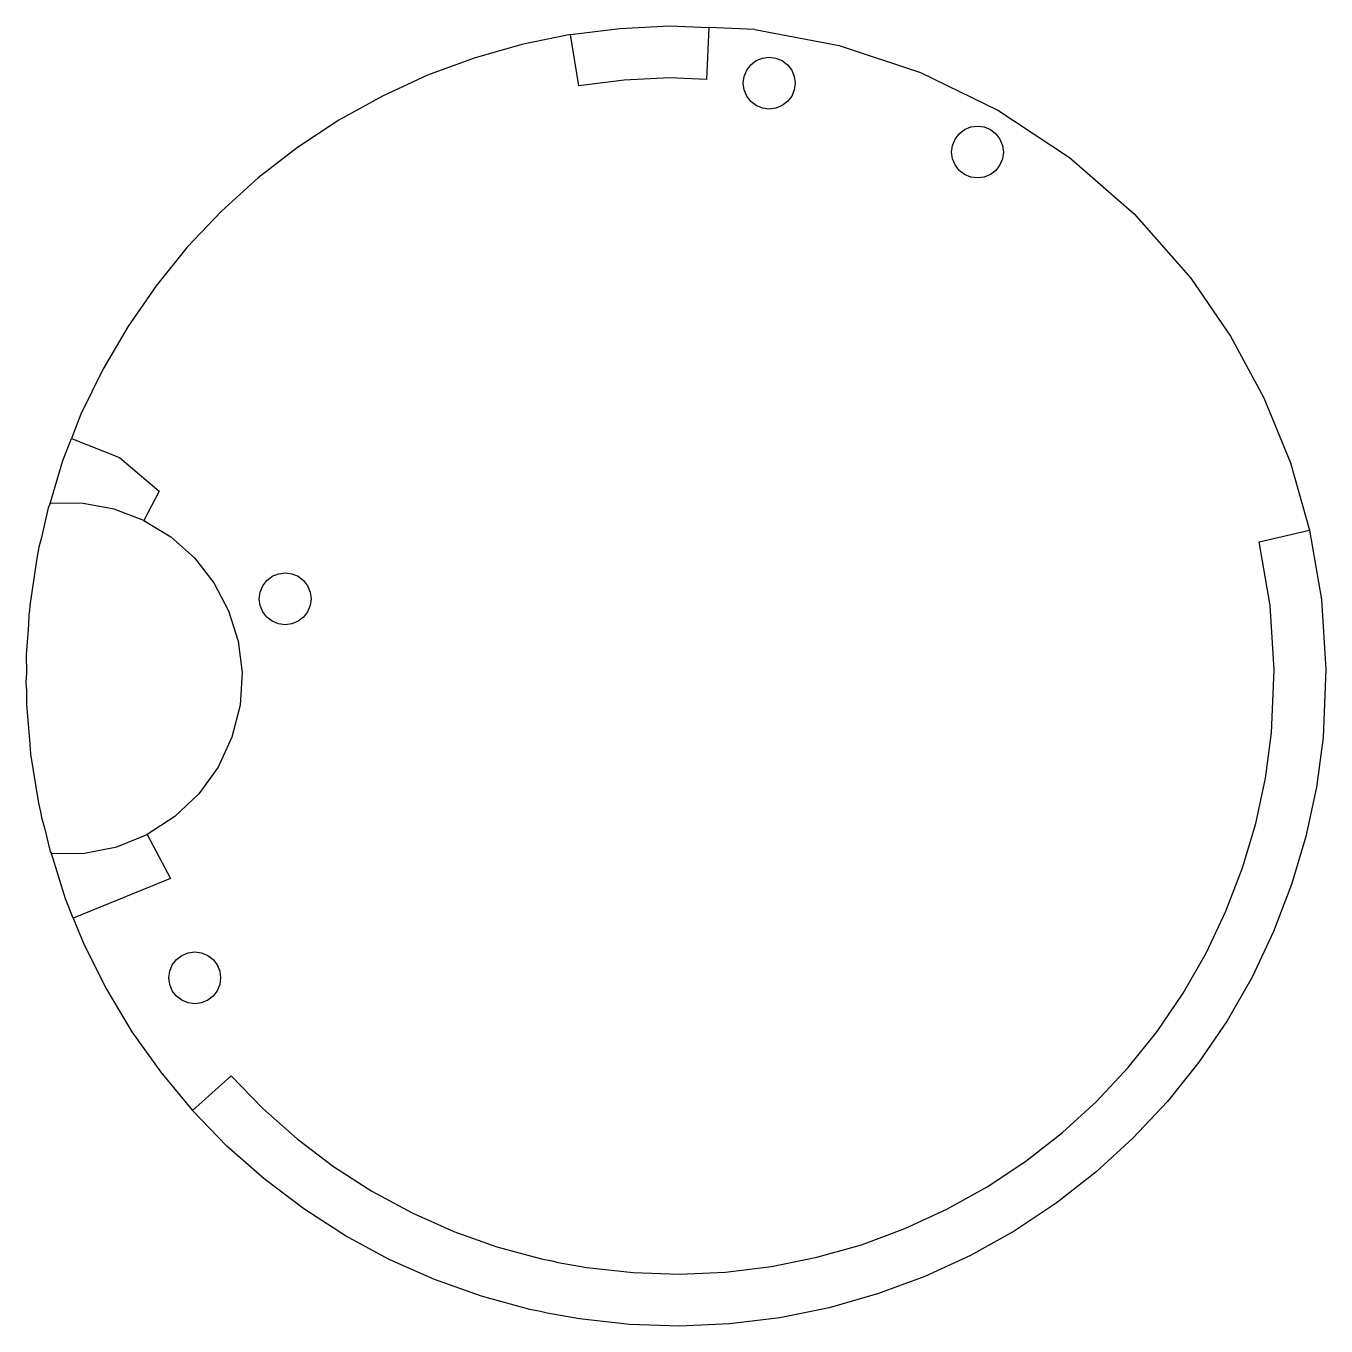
# Model space of a CAD drawing. Header units: metres. Extents: x -12.7 to 12.4, y -12.6 to 12.5.
import ezdxf

# ---------------------------------------------------------------- set-up
doc = ezdxf.new("R2010")
doc.units = ezdxf.units.M

msp = doc.modelspace()

# ---------------------------------------------------------------- linework, layer by layer
at = {"layer": 'Layer0'}
for p, q in [((-2.215, 12.307), (-3.154, 12.116)), ((1.342, 12.406), (0.451, 12.442)), ((1.342, 12.406), (2.969, 12.095)), ((-3.154, 12.116), (-4.076, 11.853)), ((2.969, 12.095), (4.54, 11.573)), ((-4.076, 11.853), (-4.974, 11.521)), ((4.54, 11.573), (6.029, 10.849)), ((-4.974, 11.521), (-5.845, 11.121)), ((-5.845, 11.121), (-6.683, 10.656)), ((6.029, 10.849), (7.41, 9.935)), ((-6.683, 10.656), (-7.483, 10.128)), ((-7.483, 10.128), (-8.24, 9.541)), ((7.41, 9.935), (8.659, 8.848)), ((-8.24, 9.541), (-8.95, 8.897)), ((-8.95, 8.897), (-9.609, 8.202)), ((8.659, 8.848), (9.754, 7.605)), ((-9.609, 8.202), (-10.213, 7.458)), ((9.754, 7.605), (10.521, 6.49)), ((-10.213, 7.458), (-10.758, 6.67)), ((-10.758, 6.67), (-11.242, 5.843)), ((10.521, 6.49), (11.163, 5.298)), ((-11.242, 5.843), (-11.661, 4.981)), ((11.163, 5.298), (11.674, 4.044)), ((-11.661, 4.981), (-11.845, 4.515)), ((11.674, 4.044), (12.046, 2.743)), ((-12.296, 3.174), (-12.426, 2.603)), ((-12.257, 3.259), (-12.296, 3.174)), ((-10.449, 2.931), (-9.928, 2.613)), ((-12.426, 2.603), (-12.474, 2.414)), ((-9.928, 2.613), (-9.472, 2.208)), ((-12.485, 2.342), (-12.508, 2.24)), ((-12.474, 2.414), (-12.485, 2.342)), ((-12.508, 2.24), (-12.649, 1.292)), ((-9.472, 2.208), (-9.096, 1.728)), ((-9.096, 1.728), (-8.812, 1.188)), ((-12.649, 1.292), (-12.656, 1.187)), ((-12.667, 1.115), (-12.675, 0.92)), ((-12.656, 1.187), (-12.667, 1.115)), ((-8.812, 1.188), (-8.63, 0.605)), ((-12.675, 0.92), (-12.716, 0.336)), ((-8.63, 0.605), (-8.554, 0)), ((-12.716, 0.336), (-12.714, -0.009)), ((-8.554, 0), (-8.592, -0.634)), ((-12.714, -0.009), (-12.722, -0.197)), ((-12.722, -0.197), (-12.712, -0.356)), ((-12.712, -0.356), (-12.71, -0.622)), ((-12.71, -0.622), (-12.648, -1.38)), ((-8.592, -0.634), (-8.748, -1.25)), ((-8.748, -1.25), (-9.016, -1.826)), ((-12.648, -1.38), (-12.64, -1.507)), ((-12.64, -1.507), (-12.635, -1.536)), ((-12.635, -1.536), (-12.632, -1.577)), ((-12.632, -1.577), (-12.48, -2.524)), ((-9.016, -1.826), (-9.387, -2.342)), ((-9.387, -2.342), (-9.847, -2.78)), ((-12.48, -2.524), (-12.44, -2.691)), ((-12.44, -2.691), (-12.421, -2.801)), ((-12.421, -2.801), (-12.366, -3.001)), ((-12.366, -3.001), (-12.257, -3.455)), ((-9.847, -2.78), (-10.381, -3.125)), ((-12.257, -3.455), (-12.228, -3.495)), ((-11.809, -4.744), (-11.601, -5.255)), ((-11.601, -5.255), (-11.171, -6.111)), ((-11.171, -6.111), (-10.678, -6.933)), ((-10.678, -6.933), (-10.123, -7.714)), ((-10.123, -7.714), (-9.511, -8.451))]:
    msp.add_line(p, q, dxfattribs=at)
for points in [[(-2.215, 12.307, 0), (-1.264, 12.426, 0), (-0.307, 12.473, 0), (0.451, 12.442, 0), (0.411, 11.443, 0), (-0.303, 11.472, 0), (-1.178, 11.429, 0), (-2.053, 11.32, 0), (-2.215, 12.307, 0)], [(1.973, 11.017, 0), (1.869, 10.938, 0), (1.749, 10.888, 0), (1.619, 10.871, 0), (1.49, 10.888, 0), (1.369, 10.938, 0), (1.266, 11.017, 0), (1.186, 11.121, 0), (1.136, 11.242, 0), (1.119, 11.371, 0), (1.125, 11.414, 0), (1.136, 11.5, 0), (1.186, 11.621, 0), (1.266, 11.725, 0), (1.369, 11.804, 0), (1.49, 11.854, 0), (1.619, 11.871, 0), (1.749, 11.854, 0), (1.869, 11.804, 0), (1.973, 11.725, 0), (2.052, 11.621, 0), (2.102, 11.5, 0), (2.119, 11.371, 0), (2.102, 11.242, 0), (2.052, 11.121, 0), (1.973, 11.017, 0)], [(6.121, 9.911, 0), (6.071, 9.791, 0), (5.991, 9.687, 0), (5.888, 9.608, 0), (5.767, 9.558, 0), (5.638, 9.541, 0), (5.508, 9.558, 0), (5.388, 9.608, 0), (5.284, 9.687, 0), (5.205, 9.791, 0), (5.155, 9.911, 0), (5.138, 10.041, 0), (5.155, 10.17, 0), (5.205, 10.291, 0), (5.284, 10.394, 0), (5.388, 10.474, 0), (5.508, 10.524, 0), (5.638, 10.541, 0), (5.767, 10.524, 0), (5.888, 10.474, 0), (5.991, 10.394, 0), (6.071, 10.291, 0), (6.121, 10.17, 0), (6.138, 10.041, 0), (6.121, 9.911, 0)], [(-11.018, 3.149, 0), (-11.618, 3.262, 0), (-12.228, 3.266, 0), (-12.257, 3.259, 0), (-12.013, 4.09, 0), (-11.845, 4.515, 0), (-10.915, 4.147, 0), (-10.15, 3.494, 0), (-10.449, 2.931, 0), (-11.018, 3.149, 0)], [(-8.766, -7.782, 0), (-8.152, -8.415, 0), (-7.492, -9, 0), (-6.789, -9.532, 0), (-6.047, -10.009, 0), (-5.271, -10.428, 0), (-4.466, -10.786, 0), (-3.635, -11.082, 0), (-2.773, -11.316, 0), (-2.575, -11.354, 0), (-2.452, -11.386, 0), (-1.903, -11.482, 0), (-1.008, -11.581, 0), (-0.115, -11.611, 0), (0.777, -11.571, 0), (1.663, -11.463, 0), (2.539, -11.286, 0), (3.398, -11.043, 0), (4.236, -10.733, 0), (5.047, -10.36, 0), (5.827, -9.925, 0), (6.571, -9.431, 0), (7.275, -8.881, 0), (7.934, -8.278, 0), (8.544, -7.626, 0), (9.103, -6.929, 0), (9.605, -6.19, 0), (10.049, -5.415, 0), (10.432, -4.608, 0), (10.751, -3.774, 0), (11.005, -2.918, 0), (11.192, -2.044, 0), (11.309, -1.166, 0), (11.361, 0.048, 0), (11.282, 1.292, 0), (11.07, 2.52, 0), (12.046, 2.743, 0), (12.277, 1.409, 0), (12.362, 0.058, 0), (12.307, -1.254, 0), (12.178, -2.216, 0), (11.975, -3.165, 0), (11.699, -4.095, 0), (11.352, -5.002, 0), (10.936, -5.879, 0), (10.454, -6.721, 0), (9.907, -7.523, 0), (9.301, -8.281, 0), (8.638, -8.989, 0), (7.921, -9.645, 0), (7.157, -10.242, 0), (6.348, -10.779, 0), (5.5, -11.252, 0), (4.619, -11.658, 0), (3.708, -11.994, 0), (2.775, -12.259, 0), (1.823, -12.451, 0), (0.86, -12.569, 0), (-0.11, -12.612, 0), (-1.08, -12.58, 0), (-2.044, -12.473, 0), (-2.663, -12.364, 0), (-2.794, -12.33, 0), (-2.998, -12.291, 0), (-3.935, -12.037, 0), (-4.837, -11.715, 0), (-5.713, -11.326, 0), (-6.556, -10.87, 0), (-7.362, -10.352, 0), (-8.126, -9.774, 0), (-8.844, -9.139, 0), (-9.511, -8.451, 0), (-8.766, -7.782, 0)], [(-7.591, 1.904, 0), (-7.471, 1.854, 0), (-7.367, 1.775, 0), (-7.288, 1.671, 0), (-7.238, 1.551, 0), (-7.221, 1.421, 0), (-7.238, 1.292, 0), (-7.288, 1.171, 0), (-7.367, 1.068, 0), (-7.471, 0.988, 0), (-7.591, 0.938, 0), (-7.682, 0.926, 0), (-7.721, 0.921, 0), (-7.85, 0.938, 0), (-7.971, 0.988, 0), (-8.074, 1.068, 0), (-8.154, 1.171, 0), (-8.204, 1.292, 0), (-8.221, 1.421, 0), (-8.204, 1.551, 0), (-8.154, 1.671, 0), (-8.074, 1.775, 0), (-8.015, 1.82, 0), (-7.971, 1.854, 0), (-7.85, 1.904, 0), (-7.721, 1.921, 0), (-7.591, 1.904, 0)], [(-9.937, -3.979, 0), (-11.809, -4.744, 0), (-11.963, -4.368, 0), (-12.228, -3.495, 0), (-11.593, -3.488, 0), (-10.97, -3.364, 0), (-10.381, -3.125, 0), (-9.937, -3.979, 0)], [(-9.112, -6.248, 0), (-9.216, -6.327, 0), (-9.336, -6.377, 0), (-9.466, -6.394, 0), (-9.595, -6.377, 0), (-9.716, -6.327, 0), (-9.819, -6.248, 0), (-9.899, -6.144, 0), (-9.949, -6.024, 0), (-9.966, -5.894, 0), (-9.949, -5.765, 0), (-9.899, -5.644, 0), (-9.819, -5.541, 0), (-9.716, -5.461, 0), (-9.595, -5.411, 0), (-9.466, -5.394, 0), (-9.336, -5.411, 0), (-9.216, -5.461, 0), (-9.112, -5.541, 0), (-9.033, -5.644, 0), (-8.983, -5.765, 0), (-8.966, -5.894, 0), (-8.983, -6.024, 0), (-9.033, -6.144, 0), (-9.112, -6.248, 0)]]:
    msp.add_polyline3d(points, dxfattribs=at)

doc.saveas('drawing.dxf')
